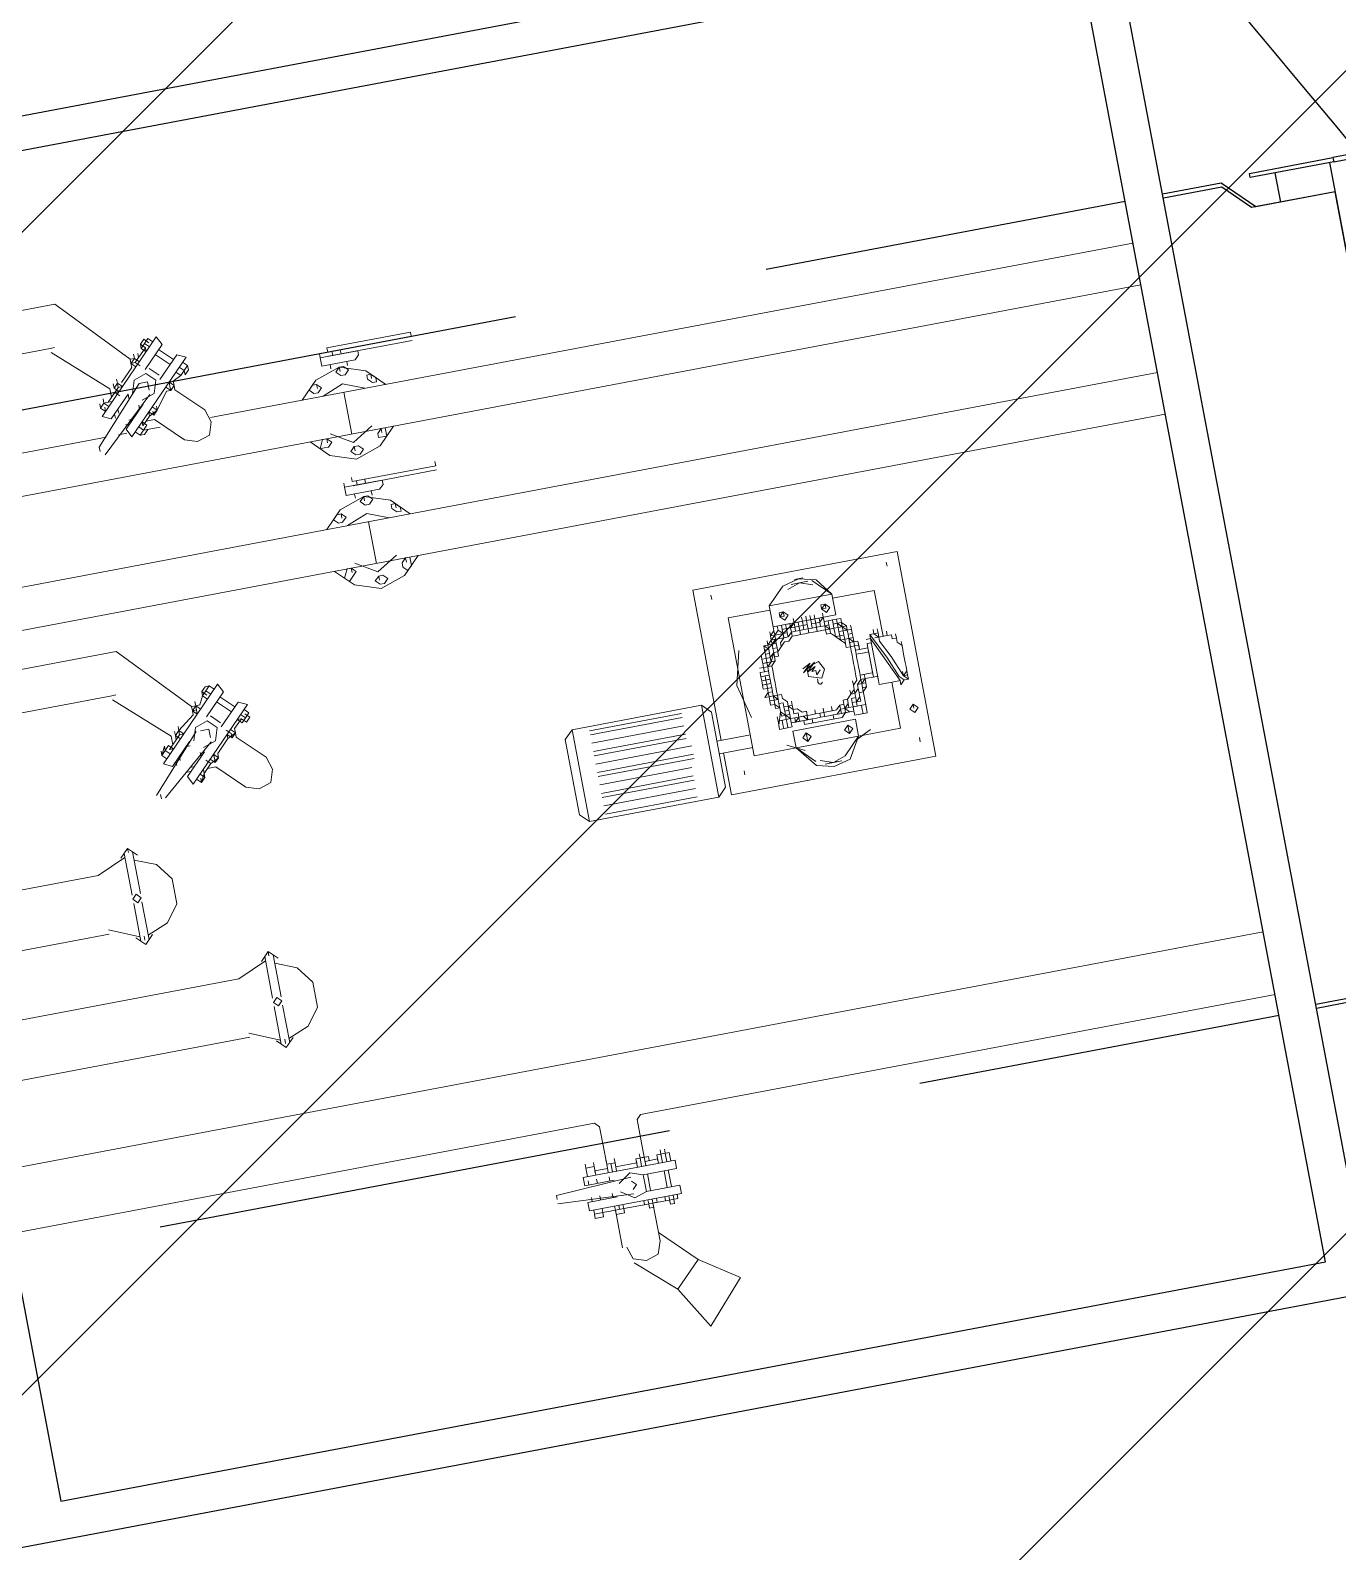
# Model space of a CAD drawing. Extents: x 407440 to 411585, y 6041728 to 6045069.
# Drawn here: x 408257.59 to 408275.25, y 6044265.94 to 6044286.49 of the extents above; entities that cross this region are included whole.
import ezdxf

# ---------------------------------------------------------------- set-up
doc = ezdxf.new("R2010")
doc.units = 0
doc.header["$LTSCALE"] = 5
doc.linetypes.add('foc-TIELINE', pattern=[1.875, 1.25, -0.625])
doc.layers.add('C-WS-T', color=13, linetype='Continuous', lineweight=9)
doc.layers.add('P-PROPOSED-EXISTING-H', color=59, linetype='Continuous')
doc.layers.add('T-TIE', color=201, linetype='foc-TIELINE')
doc.styles.add('80CG', font='ARIALN.TTF', dxfattribs={"height": 10})
doc.dimstyles.new('Compass 5 000', dxfattribs={"dimscale": 5, "dimtxt": 9, "dimasz": 2, "dimexe": 0.2, "dimexo": 0.0625, "dimgap": 0.5, "dimtad": 0, "dimtih": 1, "dimtoh": 1, "dimzin": 0, "dimdsep": 46, "dimtxsty": '80CG', "dimcen": 0.1, "dimse1": 1, "dimse2": 1, "dimclrd": 256, "dimclrt": 256, "dimaunit": 1, "dimadec": 4, "dimazin": 0, "dimtfac": 0.06, "dimtofl": 0, "dimtmove": 0, "dimatfit": 1, "dimfxl": 0.2, "dimtolj": 1, "dimtzin": 0, "dimlwd": -1, "dimarcsym": 0})

# ---------------------------------------------------------------- blocks, each defined once
blk = doc.blocks.new('P-RIG-877')
at = {"layer": 'T-TIE', "linetype": 'ByBlock', "lineweight": 25}
for points in [[(-8.7713, -12.5255), (-8.7713, -12.7551), (-8.7598, -12.7551), (-8.7598, -12.5255)], [(-8.7713, -12.9847), (-8.7713, -12.7551), (-8.7598, -12.7551), (-8.7598, -12.9847)], [(-5.8437, -16.8078), (-5.8437, -13.3291), (-9.4486, -13.3291), (-9.4486, -16.8078)]]:
    blk.add_lwpolyline(points, close=True, dxfattribs=at)
for points in [[(-8.7598, -12.7666), (-6.5211, -12.7666)], [(-6.6014, -12.7666), (-8.6794, -12.7666), (-8.6794, -12.9847), (-8.7598, -13.0651), (-8.7598, -13.2258)], [(-8.6794, -12.7666), (-8.6794, -12.9962), (-8.7483, -13.0651), (-8.7483, -13.2258)], [(-6.5325, -13.2258), (-6.5325, -13.0651), (-6.6014, -12.9962), (-6.6014, -12.7666), (-6.6014, -12.9847), (-6.5211, -13.0651), (-6.5211, -13.2258)], [(-8.6794, -12.9158), (-8.7598, -12.9158)], [(-6.8196, -25.5561), (-5.7404, -25.5561), (-5.7404, -13.2258), (-9.5405, -13.2258), (-9.5405, -25.5561), (-8.4613, -25.5561)], [(-8.7598, -14.3165), (-8.7598, -13.3291)], [(-6.5211, -13.3291), (-6.5211, -14.3165)], [(-8.7598, -16.406), (-8.7598, -15.0053)], [(-6.5211, -15.0053), (-6.5211, -16.406)]]:
    blk.add_lwpolyline(points, dxfattribs=at)
at = {"layer": 'T-TIE', "linetype": 'ByBlock', "lineweight": 5}
for points in [[(-8.645, -15.8664), (-8.645, -13.3291)], [(-8.5302, -22.0889), (-8.5302, -13.3291)], [(-8.2891, -22.0545), (-8.2891, -13.3291)], [(-8.1743, -21.9397), (-8.1743, -13.3291)], [(-7.5314, -14.592), (-7.5314, -14.6839)], [(-7.4969, -14.6839), (-7.4969, -14.592)], [(-7.3821, -14.7068), (-7.4051, -14.6839), (-7.6117, -14.6839), (-7.6347, -14.7068)], [(-7.6347, -15.0627), (-7.3821, -15.0627), (-7.3821, -14.7068), (-7.6347, -14.7068), (-7.6347, -15.0627), (-7.6117, -15.0857), (-7.4051, -15.0857), (-7.3821, -15.0627)], [(-7.5314, -15.0168), (-7.5314, -14.7527)], [(-7.5084, -15.0168), (-7.5084, -14.7527)], [(-7.4969, -15.0168), (-7.4969, -14.7527)], [(-7.6232, -15.0168), (-7.6232, -14.7642)], [(-7.6117, -15.0168), (-7.6117, -14.7642)], [(-7.5888, -15.0168), (-7.5888, -14.7642)], [(-7.5658, -15.0168), (-7.5658, -14.7642)], [(-7.5543, -15.0168), (-7.5543, -14.7642)], [(-7.474, -15.0168), (-7.474, -14.7642)], [(-7.451, -15.0168), (-7.451, -14.7642)], [(-7.4395, -15.0168), (-7.4395, -14.7642)], [(-7.4166, -15.0168), (-7.4166, -14.7642)], [(-7.3936, -15.0168), (-7.3936, -14.7642)], [(-6.257, -15.0857), (-6.1652, -14.9938)], [(-6.4637, -15.0283), (-6.4751, -15.0283)], [(-6.4637, -15.0398), (-6.4751, -15.0398)], [(-6.4637, -15.0512), (-6.4407, -15.0512), (-6.4637, -15.0512), (-6.4637, -15.0168)], [(-6.4407, -15.0398), (-6.4637, -15.0398), (-6.4637, -15.0283), (-6.4407, -15.0283)], [(-6.4177, -15.1775), (-6.4177, -15.2579), (-6.4407, -15.2579), (-6.4407, -15.0053), (-6.4177, -15.0053), (-6.4177, -15.0972)], [(-6.3718, -15.0283), (-6.4177, -15.0283)], [(-6.3718, -15.0398), (-6.4177, -15.0398)], [(-6.3718, -15.0972), (-6.3718, -15.0053), (-6.3488, -15.0053), (-6.3488, -15.2579), (-6.3718, -15.2579), (-6.3718, -15.1775)], [(-6.3488, -15.0972), (-6.3374, -15.0972), (-6.3259, -15.0972), (-6.3259, -15.0857), (-6.3374, -15.0857), (-6.3374, -15.0512), (-6.3374, -15.0168), (-6.3488, -15.0168), (-6.3374, -15.0168)], [(-6.3488, -15.0283), (-6.3374, -15.0283), (-6.3259, -15.0283), (-6.3259, -15.0398), (-6.3374, -15.0398), (-6.3488, -15.0398)], [(-6.5785, -15.0742), (-6.567, -15.0857), (-6.4637, -15.0857), (-6.4407, -15.0857)], [(-6.4522, -15.166), (-6.4522, -15.1086), (-6.4637, -15.1086), (-6.4637, -15.0742), (-6.4522, -15.0742)], [(-6.4522, -15.0857), (-6.4522, -15.0512), (-6.4407, -15.0512)], [(-6.3374, -15.0512), (-6.3488, -15.0512)], [(-6.3488, -15.0742), (-6.3374, -15.0742), (-6.3374, -15.1086)], [(-6.1881, -15.166), (-6.0963, -15.0627)], [(-6.4751, -15.0857), (-6.4637, -15.0857), (-6.4637, -15.0972), (-6.4407, -15.0972)], [(-6.4637, -15.0972), (-6.4751, -15.0972)], [(-6.4637, -15.1086), (-6.4407, -15.1086)], [(-6.3833, -15.166), (-6.3603, -15.1316), (-6.3718, -15.0972), (-6.4177, -15.0972), (-6.4292, -15.1316), (-6.4062, -15.166)], [(-6.3718, -15.0857), (-6.4177, -15.0857)], [(-6.3833, -15.1316), (-6.3948, -15.1201), (-6.4062, -15.1316)], [(-6.234, -15.1775), (-6.1996, -15.166), (-6.1881, -15.1316), (-6.1996, -15.0972), (-6.234, -15.0857), (-6.3374, -15.0857), (-6.3488, -15.0857)], [(-6.3488, -15.1086), (-6.3374, -15.1086), (-6.3374, -15.166), (-6.3259, -15.166), (-6.3259, -15.189), (-6.3374, -15.189), (-6.3374, -15.2234), (-6.3488, -15.2234)], [(-6.3948, -15.3383), (-6.4062, -15.3383), (-6.4177, -15.1316)], [(-6.3718, -15.1316), (-6.3833, -15.3383)], [(-6.5785, -15.2005), (-6.567, -15.189), (-6.4637, -15.189), (-6.4637, -15.166), (-6.4407, -15.166)], [(-6.4751, -15.189), (-6.4637, -15.189), (-6.4637, -15.166), (-6.4751, -15.166)], [(-6.4637, -15.1775), (-6.4407, -15.1775)], [(-6.4637, -15.189), (-6.4407, -15.189), (-6.4637, -15.189)], [(-6.4407, -15.2234), (-6.4522, -15.2234), (-6.4522, -15.189)], [(-6.4177, -15.189), (-6.4292, -15.189)], [(-6.3718, -15.189), (-6.3833, -15.189)], [(-6.234, -15.189), (-6.3374, -15.189), (-6.3488, -15.189), (-6.3374, -15.189), (-6.3374, -15.166), (-6.3488, -15.166)], [(-6.3488, -15.1775), (-6.3374, -15.1775)], [(-6.4637, -15.2234), (-6.4751, -15.2234)], [(-6.4637, -15.2464), (-6.4751, -15.2464)], [(-6.4407, -15.2234), (-6.4637, -15.2234), (-6.4407, -15.2234)], [(-6.4637, -15.2464), (-6.4407, -15.2464), (-6.4637, -15.2464)], [(-6.4177, -15.2234), (-6.4292, -15.2234)], [(-6.4177, -15.2464), (-6.4292, -15.2464)], [(-6.3718, -15.2234), (-6.3833, -15.2234)], [(-6.3718, -15.2464), (-6.3833, -15.2464)], [(-6.3374, -15.2234), (-6.3488, -15.2234), (-6.3374, -15.2234)], [(-8.7713, -15.2923), (-8.7713, -15.5219)], [(-8.7483, -15.5219), (-8.7483, -15.2923)], [(-8.4039, -15.2923), (-8.4039, -15.5219)], [(-8.3924, -15.5219), (-8.3924, -15.2923)], [(-8.7483, -15.5449), (-8.7483, -15.4416), (-8.7368, -15.4416), (-8.7254, -15.4531), (-8.7254, -15.5449), (-8.7483, -15.5449), (-8.7598, -15.5449)], [(-8.3924, -15.5449), (-8.3924, -15.4416), (-8.3809, -15.4416), (-8.3695, -15.4531), (-8.3695, -15.5449), (-8.3924, -15.5449), (-8.4039, -15.5449)], [(-8.7254, -15.476), (-8.7139, -15.476)], [(-8.3695, -15.476), (-8.358, -15.476)], [(-8.7254, -15.5219), (-8.7139, -15.5219)], [(-8.3695, -15.5219), (-8.358, -15.5219)], [(-8.7139, -16.0386), (-8.6565, -16.096), (-8.6335, -16.0845), (-8.8172, -15.9008), (-8.8287, -15.9238), (-8.7713, -15.9812)], [(-8.7713, -15.9238), (-8.7828, -15.9353), (-8.7713, -15.9238), (-8.7942, -15.9008), (-8.8057, -15.9123)], [(-8.7942, -15.9008), (-8.7828, -15.9008), (-8.7713, -15.9123), (-8.7828, -15.9123), (-8.7942, -15.9238)], [(-8.668, -16.0386), (-8.668, -16.0156), (-8.5991, -15.9467), (-8.5876, -15.9123), (-8.5991, -15.8778), (-8.6335, -15.8664), (-8.668, -15.8778), (-8.7368, -15.9467), (-8.7483, -15.9467), (-8.7598, -15.9467), (-8.7713, -15.9238), (-8.7828, -15.9353)], [(-7.7151, -16.0501), (-7.7151, -16.0271), (-7.6462, -15.9582), (-7.6347, -15.9238), (-7.6462, -15.8893), (-7.6806, -15.8778), (-7.7151, -15.8893), (-7.7839, -15.9582), (-7.7954, -15.9582), (-7.8069, -15.9697)], [(-6.9573, -15.9697), (-6.9803, -15.9123), (-7.0262, -15.8778), (-7.0951, -15.8778), (-7.141, -15.9123), (-7.164, -15.9697)], [(-8.8516, -15.9697), (-8.8172, -15.9353)], [(-7.761, -16.0501), (-7.7036, -16.1075), (-7.6806, -16.096), (-7.8643, -15.9123), (-7.8758, -15.9353), (-7.8184, -15.9927)], [(-7.8184, -15.9353), (-7.8299, -15.9467), (-7.8184, -15.9353), (-7.8413, -15.9123), (-7.8528, -15.9238)], [(-7.8299, -15.9353), (-7.8184, -15.9238), (-7.8299, -15.9123), (-7.8413, -15.9238)], [(-7.8299, -15.9238), (-7.8413, -15.9353)], [(-7.7839, -15.9812), (-7.7954, -15.9582), (-7.8069, -15.9582), (-7.8299, -15.9353), (-7.8299, -15.9467)], [(-8.8057, -16.0156), (-8.8631, -15.9582), (-8.8861, -15.9697)], [(-8.8746, -15.9812), (-8.8861, -15.9927), (-8.8746, -15.9812)], [(-8.8746, -15.9812), (-8.8861, -15.9927), (-8.8746, -16.0041), (-8.8631, -15.9927)], [(-8.8402, -15.9812), (-8.8057, -15.9467)], [(-8.8057, -16.0041), (-8.7828, -15.9812)], [(-8.7598, -15.9467), (-8.7598, -15.9467)], [(-8.7368, -15.9582), (-8.7483, -15.9582), (-8.7598, -15.9582), (-8.7483, -15.9467), (-8.7368, -15.9582), (-8.7483, -15.9467), (-8.7598, -15.9467)], [(-8.7024, -16.0041), (-8.6909, -16.0041), (-8.6794, -16.0156), (-8.6909, -16.0271), (-8.6794, -16.0271), (-8.6909, -16.0041), (-8.7024, -16.0156), (-8.6909, -16.0041), (-8.7368, -15.9697), (-8.7368, -15.9582), (-8.7483, -15.9697)], [(-7.8528, -16.0271), (-7.9102, -15.9697), (-7.9332, -15.9812)], [(-7.8987, -15.9812), (-7.8643, -15.9467)], [(-7.8873, -15.9927), (-7.8528, -15.9582)], [(-7.8069, -15.9582), (-7.8069, -15.9582)], [(-7.7839, -15.9697), (-7.7954, -15.9582), (-7.8069, -15.9582)], [(-7.8069, -15.9812), (-7.7954, -15.9697), (-7.7839, -15.9697), (-7.7954, -15.9812), (-7.7839, -15.9812), (-7.7495, -16.0156), (-7.738, -16.0156), (-7.7265, -16.0271), (-7.738, -16.0386)], [(-7.1755, -15.9582), (-7.1984, -15.9812), (-7.1755, -16.0041)], [(-7.1869, -15.9812), (-7.1984, -15.9812)], [(-7.0721, -15.9697), (-7.1869, -15.9697)], [(-7.0492, -15.9697), (-6.9458, -15.9697)], [(-6.9573, -16.0041), (-6.9344, -15.9812), (-6.9573, -15.9582)], [(-6.9458, -15.9812), (-6.9573, -15.9812)], [(-9.0239, -16.2223), (-8.8402, -16.0501), (-8.8402, -16.0386), (-8.8287, -16.0271)], [(-8.8631, -16.0041), (-8.8746, -16.0156), (-8.8861, -16.0041), (-8.8746, -15.9927)], [(-8.8746, -16.0041), (-8.8631, -16.0156), (-8.8516, -16.0041), (-8.8631, -16.0156), (-8.8746, -16.0156)], [(-8.8516, -16.0041), (-8.8631, -16.0041), (-8.8402, -16.0271), (-8.8287, -16.0386), (-8.8172, -16.0271)], [(-8.8402, -16.0271), (-8.8516, -16.0271)], [(-8.8402, -16.0271), (-8.8402, -16.0271)], [(-8.7254, -16.0386), (-8.7368, -16.0041), (-8.7713, -15.9927), (-8.7942, -16.0156), (-8.7828, -16.0501), (-8.7483, -16.0615)], [(-8.6105, -16.1763), (-8.622, -16.1763), (-8.7713, -16.0386), (-8.7713, -16.0156), (-8.7483, -16.0156)], [(-8.5991, -16.1649), (-8.7368, -16.0156)], [(-8.6794, -16.0156), (-8.6909, -16.0156)], [(-8.6565, -16.0615), (-8.645, -16.0501), (-8.645, -16.0386), (-8.6335, -16.0501), (-8.6335, -16.0615), (-8.6565, -16.0386), (-8.668, -16.0501), (-8.6565, -16.0501), (-8.6794, -16.0271)], [(-8.645, -16.0501), (-8.645, -16.0041)], [(-7.9217, -15.9927), (-7.9332, -16.0041), (-7.9217, -15.9927)], [(-7.9217, -15.9927), (-7.9332, -16.0041)], [(-7.9102, -16.0156), (-7.9217, -16.0271), (-7.9332, -16.0156), (-7.9332, -16.0041), (-7.9217, -16.0156), (-7.9102, -16.0041)], [(-7.9217, -16.0156), (-7.9102, -16.0271), (-7.8987, -16.0156), (-7.9102, -16.0271), (-7.8873, -16.0386), (-7.8873, -16.0501), (-7.8987, -16.0501)], [(-7.9217, -16.0271), (-7.9102, -16.0271), (-7.8987, -16.0156)], [(-7.8528, -16.0156), (-7.8299, -15.9927)], [(-7.7725, -16.0501), (-7.7839, -16.0156), (-7.8184, -16.0041), (-7.8413, -16.0271), (-7.8299, -16.0615), (-7.7954, -16.073)], [(-7.7954, -16.0271), (-7.8184, -16.0271), (-7.8184, -16.0501)], [(-7.6576, -16.1763), (-7.7839, -16.0271)], [(-7.7265, -16.0271), (-7.738, -16.0271), (-7.7495, -16.0271), (-7.738, -16.0156), (-7.7265, -16.0386), (-7.738, -16.0501)], [(-7.1869, -15.9927), (-7.0721, -15.9927)], [(-7.1755, -15.9927), (-7.141, -16.073)], [(-6.9458, -15.9927), (-7.0492, -15.9927)], [(-6.9918, -16.073), (-6.9573, -15.9927)], [(-8.8516, -16.0386), (-8.8402, -16.0386), (-8.8287, -16.0501), (-8.8172, -16.0501), (-8.7828, -16.0845)], [(-8.8287, -16.0501), (-8.8402, -16.0501)], [(-8.8287, -16.0386), (-8.8287, -16.0501), (-8.8172, -16.0386)], [(-8.7139, -16.0501), (-8.7024, -16.0501)], [(-8.6335, -16.0615), (-8.645, -16.073), (-8.6335, -16.0615)], [(-8.071, -16.2338), (-7.8873, -16.0615), (-7.8873, -16.0501), (-7.8758, -16.0615), (-7.8873, -16.0615)], [(-7.8873, -16.0386), (-7.8873, -16.0386)], [(-7.8758, -16.0386), (-7.8873, -16.0501), (-7.8643, -16.0501), (-7.8758, -16.0615), (-7.8758, -16.0501)], [(-7.8758, -16.0615), (-7.8643, -16.0615), (-7.8299, -16.1075), (-7.8184, -16.1189), (-7.8299, -16.1189)], [(-7.8184, -16.0615), (-7.6691, -16.1993)], [(-7.761, -16.0615), (-7.7495, -16.0615)], [(-7.7036, -16.073), (-7.6921, -16.0615), (-7.6806, -16.073), (-7.7036, -16.0615), (-7.7151, -16.0615), (-7.7036, -16.0615), (-7.7265, -16.0386)], [(-7.6921, -16.0615), (-7.7036, -16.0615)], [(-8.7598, -16.096), (-8.7713, -16.1075), (-8.7828, -16.096), (-8.7942, -16.096)], [(-8.7713, -16.1075), (-8.7828, -16.1075)], [(-8.7483, -16.096), (-8.7598, -16.1075), (-8.7713, -16.096)], [(-8.7598, -16.1075), (-8.7368, -16.1304), (-8.7368, -16.1189), (-8.7368, -16.1304), (-8.7368, -16.1419), (-8.7254, -16.1304)], [(-8.7024, -16.1534), (-8.6909, -16.1304), (-8.7483, -16.073), (-8.7368, -16.073)], [(-8.7139, -16.1075), (-8.7024, -16.1075)], [(-8.6794, -16.0845), (-8.6794, -16.073)], [(-8.668, -16.096), (-8.668, -16.0845)], [(-8.645, -16.1189), (-8.645, -16.096)], [(-7.8299, -16.1075), (-7.8413, -16.1075)], [(-7.8069, -16.1075), (-7.8184, -16.1189), (-7.8069, -16.1189), (-7.8184, -16.1075)], [(-7.7495, -16.1649), (-7.738, -16.1419), (-7.7954, -16.0845)], [(-7.7839, -16.096), (-7.7839, -16.0845)], [(-7.7265, -16.096), (-7.7265, -16.0845)], [(-7.7151, -16.1075), (-7.7151, -16.096)], [(-7.6806, -16.073), (-7.6921, -16.0845), (-7.6806, -16.073)], [(-7.6806, -16.073), (-7.6921, -16.073)], [(-8.7483, -16.1189), (-8.7713, -16.1189), (-8.8976, -16.2567)], [(-8.7483, -16.1419), (-8.7368, -16.1419), (-8.7254, -16.1534), (-8.7368, -16.1534)], [(-8.7368, -16.1419), (-8.7254, -16.1534), (-8.7139, -16.1419), (-8.7254, -16.1419)], [(-8.7024, -16.1189), (-8.6909, -16.1189)], [(-7.7954, -16.1304), (-7.8184, -16.1304), (-7.9447, -16.2682)], [(-7.8069, -16.1189), (-7.7839, -16.1419), (-7.7839, -16.1304), (-7.7954, -16.1419), (-7.7839, -16.1534), (-7.7725, -16.1419)], [(-7.761, -16.1189), (-7.7495, -16.1189)], [(-7.7495, -16.1304), (-7.738, -16.1304)], [(-8.645, -17.4392), (-8.645, -16.1534)], [(-7.7725, -16.1649), (-7.761, -16.1534), (-7.7725, -16.1649), (-7.7839, -16.1534), (-7.7954, -16.1534), (-7.7725, -16.1649), (-7.7839, -16.1649)], [(-7.6576, -16.1878), (-7.6691, -16.1878)], [(-7.3017, -16.2912), (-7.3247, -16.2338), (-7.3706, -16.1993), (-7.4395, -16.1993), (-7.4854, -16.2338), (-7.5084, -16.2912)], [(-8.909, -16.2452), (-8.909, -16.2567)], [(-7.9561, -16.2567), (-7.9561, -16.2682)], [(-7.5199, -16.2797), (-7.5428, -16.3026), (-7.5199, -16.3256)], [(-7.5314, -16.3026), (-7.5428, -16.3026)], [(-7.4166, -16.2912), (-7.5314, -16.2912)], [(-7.5314, -16.3141), (-7.4166, -16.3141)], [(-7.5199, -16.3141), (-7.4854, -16.3945)], [(-7.3936, -16.2912), (-7.2903, -16.2912)], [(-7.2903, -16.3141), (-7.3936, -16.3141)], [(-7.3362, -16.3945), (-7.3017, -16.3141)], [(-7.3017, -16.3256), (-7.2788, -16.3026), (-7.3017, -16.2797)], [(-7.2903, -16.3026), (-7.3017, -16.3026)]]:
    blk.add_lwpolyline(points, dxfattribs=at)
at = {"layer": 'T-TIE', "linetype": 'ByBlock', "lineweight": 18}
for points in [[(-6.7507, -21.9282), (-6.7507, -13.3291)], [(-6.5785, -15.0742), (-6.5785, -13.3291)], [(-7.4969, -14.6724), (-7.3821, -14.6724), (-7.3821, -14.1098), (-7.9447, -14.1098), (-7.9447, -14.6724), (-7.5314, -14.6724)], [(-7.9102, -14.1443), (-7.9217, -14.1443)], [(-7.6232, -14.1557), (-7.6117, -14.1557), (-7.6117, -14.1443), (-7.6117, -14.1557), (-7.6002, -14.1443), (-7.6117, -14.1443), (-7.6117, -14.1557), (-7.6691, -14.1787), (-7.7151, -14.2017), (-7.7265, -14.2017), (-7.7265, -14.1787), (-7.7265, -14.1672), (-7.7151, -14.1672), (-7.7151, -14.1557)], [(-7.7265, -14.1557), (-7.7151, -14.1557), (-7.7036, -14.1557)], [(-7.6232, -14.2361), (-7.6232, -14.2246), (-7.6117, -14.2246), (-7.7265, -14.2246), (-7.6002, -14.1672), (-7.6002, -14.1787), (-7.6002, -14.2246), (-7.6117, -14.2246), (-7.6002, -14.2246)], [(-7.6921, -14.1443), (-7.7036, -14.1443)], [(-7.6921, -14.1443), (-7.7036, -14.1557), (-7.6921, -14.1443)], [(-7.6691, -14.1443), (-7.6921, -14.1443), (-7.6691, -14.1443)], [(-7.6462, -14.1443), (-7.6691, -14.1443), (-7.6806, -14.1443)], [(-7.6347, -14.1443), (-7.6462, -14.1443), (-7.6347, -14.1443), (-7.6232, -14.1443), (-7.6117, -14.1443), (-7.6002, -14.1443), (-7.6117, -14.1557), (-7.6232, -14.1443)], [(-7.6002, -14.1443), (-7.6002, -14.1557), (-7.6117, -14.1672), (-7.6002, -14.1557), (-7.5888, -14.1672), (-7.6002, -14.1672)], [(-7.6117, -14.1557), (-7.6002, -14.1443), (-7.6117, -14.1557)], [(-7.428, -14.1443), (-7.4395, -14.1443)], [(-7.6002, -14.1902), (-7.474, -14.1902), (-7.474, -14.305), (-7.474, -14.4772), (-7.474, -14.592), (-7.8528, -14.592), (-7.8528, -14.4772)], [(-7.7265, -14.1902), (-7.8528, -14.1902), (-7.8528, -14.305)], [(-7.738, -14.2246), (-7.7151, -14.2131), (-7.738, -14.2246), (-7.7265, -14.2246), (-7.738, -14.2246), (-7.738, -14.2131), (-7.7265, -14.2017), (-7.738, -14.2131), (-7.738, -14.2017), (-7.7265, -14.2017), (-7.738, -14.2131), (-7.7495, -14.2131)], [(-7.7265, -14.2131), (-7.7265, -14.2017), (-7.738, -14.2017), (-7.7495, -14.2017), (-7.738, -14.2017), (-7.738, -14.2131)], [(-7.7265, -14.1787), (-7.738, -14.1787)], [(-7.7151, -14.2131), (-7.6691, -14.1902), (-7.7151, -14.2131)], [(-7.7036, -14.282), (-7.7151, -14.282), (-7.738, -14.282), (-7.7265, -14.282), (-7.7265, -14.2591), (-7.7265, -14.2705), (-7.738, -14.2705), (-7.7265, -14.2705), (-7.738, -14.282), (-7.738, -14.2935), (-7.738, -14.282), (-7.738, -14.2935), (-7.7265, -14.2935), (-7.7151, -14.2935), (-7.7265, -14.2935), (-7.738, -14.305), (-7.7495, -14.305), (-7.761, -14.305)], [(-7.7265, -14.2361), (-7.7265, -14.2246), (-7.7265, -14.2361)], [(-7.7265, -14.2705), (-7.7265, -14.2591)], [(-7.6806, -14.2361), (-7.6691, -14.2361), (-7.6921, -14.2361), (-7.6921, -14.2476), (-7.6921, -14.2705), (-7.7036, -14.2705), (-7.6921, -14.2705), (-7.7036, -14.2705), (-7.7151, -14.2705), (-7.7036, -14.2705), (-7.7036, -14.2591), (-7.7036, -14.2361), (-7.7151, -14.2361), (-7.7151, -14.2246)], [(-7.7151, -14.2705), (-7.7151, -14.2591), (-7.7151, -14.2705), (-7.7151, -14.2591)], [(-7.5888, -14.2705), (-7.6002, -14.2705), (-7.6002, -14.2591), (-7.6117, -14.2591), (-7.6232, -14.2591), (-7.6232, -14.2361), (-7.6806, -14.2361), (-7.7036, -14.2361)], [(-7.6806, -14.2705), (-7.6691, -14.2705), (-7.6806, -14.2705), (-7.6921, -14.2705), (-7.6921, -14.2591)], [(-7.6691, -14.2361), (-7.6462, -14.2361), (-7.6347, -14.2361), (-7.6347, -14.2476), (-7.6347, -14.2705), (-7.6347, -14.2591), (-7.6232, -14.2591), (-7.6117, -14.2591), (-7.6002, -14.2591), (-7.6002, -14.2705), (-7.6117, -14.2705), (-7.6232, -14.2591)], [(-7.6117, -14.2591), (-7.6232, -14.2591), (-7.6232, -14.2705), (-7.6347, -14.2705), (-7.6232, -14.2705)], [(-7.6117, -14.2246), (-7.6232, -14.2246)], [(-7.6002, -14.2591), (-7.6117, -14.2591), (-7.6002, -14.2591), (-7.5888, -14.2705), (-7.6002, -14.2705), (-7.5773, -14.2705), (-7.5428, -14.2705), (-7.5314, -14.2705), (-7.5314, -14.305)], [(-7.6117, -14.2591), (-7.6117, -14.2705), (-7.6117, -14.2591)], [(-7.7495, -14.305), (-7.761, -14.305), (-7.7725, -14.305), (-7.7839, -14.305), (-7.7954, -14.305), (-7.7839, -14.305), (-7.7725, -14.305), (-7.7839, -14.305), (-7.7954, -14.305), (-7.7954, -14.2935), (-7.7839, -14.2935), (-7.7725, -14.2935), (-7.7725, -14.282), (-7.7839, -14.2935), (-7.7839, -14.305), (-7.7839, -14.2935), (-7.7954, -14.2935), (-7.7839, -14.2935), (-7.7954, -14.2935)], [(-7.7725, -14.305), (-7.7725, -14.2935), (-7.7839, -14.305), (-7.7725, -14.305), (-7.7839, -14.305), (-7.7954, -14.305)], [(-7.7839, -14.2935), (-7.7839, -14.305), (-7.7839, -14.2935)], [(-7.738, -14.305), (-7.738, -14.2935), (-7.7495, -14.2935), (-7.761, -14.2935), (-7.761, -14.282), (-7.7725, -14.282), (-7.761, -14.282), (-7.7725, -14.2935), (-7.761, -14.2935), (-7.7495, -14.2935), (-7.761, -14.2935), (-7.7725, -14.2935), (-7.761, -14.2935), (-7.761, -14.282), (-7.7495, -14.282), (-7.738, -14.282), (-7.738, -14.2705), (-7.738, -14.282), (-7.738, -14.2705)], [(-7.7725, -14.2705), (-7.761, -14.2705), (-7.761, -14.282), (-7.7725, -14.282), (-7.761, -14.282), (-7.7495, -14.282), (-7.7495, -14.2705), (-7.761, -14.2705), (-7.7495, -14.2705), (-7.738, -14.2705), (-7.7495, -14.2705)], [(-7.7495, -14.282), (-7.761, -14.282), (-7.7495, -14.282)], [(-7.761, -14.2935), (-7.761, -14.305), (-7.761, -14.2935)], [(-7.7495, -14.305), (-7.7495, -14.2935), (-7.7495, -14.305)], [(-7.7151, -14.2705), (-7.7265, -14.2705)], [(-7.7265, -14.2705), (-7.7265, -14.282)], [(-7.7151, -14.282), (-7.7265, -14.282)], [(-7.7151, -14.2705), (-7.7151, -14.282), (-7.7151, -14.2705)], [(-7.7151, -14.282), (-7.7151, -14.2935), (-7.7151, -14.282)], [(-7.6806, -14.282), (-7.6691, -14.282), (-7.6806, -14.282), (-7.6921, -14.282), (-7.7036, -14.282), (-7.6921, -14.282)], [(-7.6576, -14.2705), (-7.6691, -14.2705)], [(-7.6576, -14.282), (-7.6691, -14.282)], [(-7.6347, -14.282), (-7.6232, -14.282), (-7.6347, -14.282), (-7.6462, -14.282), (-7.6576, -14.282), (-7.6462, -14.282)], [(-7.5314, -14.3624), (-7.5428, -14.3624), (-7.5428, -14.3739), (-7.5428, -14.3624), (-7.5428, -14.3394), (-7.5428, -14.3509), (-7.5543, -14.3394), (-7.5658, -14.3394), (-7.5658, -14.328), (-7.5773, -14.328), (-7.5773, -14.3165), (-7.5658, -14.3165), (-7.5773, -14.3165), (-7.5888, -14.305), (-7.6002, -14.305), (-7.5888, -14.305), (-7.6002, -14.2935), (-7.6117, -14.2935), (-7.6232, -14.282)], [(-7.6117, -14.2935), (-7.6232, -14.2935)], [(-7.5888, -14.282), (-7.6002, -14.282), (-7.6117, -14.282), (-7.6002, -14.282), (-7.5888, -14.2935), (-7.6002, -14.2935), (-7.5888, -14.2935)], [(-7.6002, -14.282), (-7.6117, -14.282)], [(-7.5888, -14.2705), (-7.5888, -14.282), (-7.5888, -14.2705)], [(-7.5428, -14.305), (-7.5428, -14.3165), (-7.5428, -14.305), (-7.5543, -14.305), (-7.5428, -14.305), (-7.5543, -14.305), (-7.5658, -14.305), (-7.5773, -14.305), (-7.5773, -14.2935), (-7.5773, -14.305), (-7.5658, -14.305), (-7.5543, -14.305), (-7.5658, -14.305), (-7.5658, -14.2935), (-7.5543, -14.2935), (-7.5543, -14.305), (-7.5658, -14.305), (-7.5658, -14.2935), (-7.5773, -14.2935), (-7.5888, -14.2935), (-7.5888, -14.305), (-7.5773, -14.3165)], [(-7.5658, -14.282), (-7.5773, -14.282), (-7.5658, -14.2935), (-7.5773, -14.2935)], [(-7.5658, -14.2935), (-7.5543, -14.2935)], [(-7.5543, -14.305), (-7.5543, -14.2705), (-7.5428, -14.2705)], [(-7.4625, -14.3165), (-7.4854, -14.2705)], [(-7.9102, -14.4313), (-7.9217, -14.3854), (-7.9102, -14.3394), (-7.8643, -14.305), (-7.8643, -14.4772), (-7.8069, -14.4772), (-7.8069, -14.305), (-7.8643, -14.305), (-7.9102, -14.3509)], [(-7.8069, -14.3394), (-7.8184, -14.3394)], [(-7.7954, -14.3624), (-7.8069, -14.3624), (-7.7839, -14.3624), (-7.7954, -14.3624), (-7.7954, -14.3509), (-7.7839, -14.3509), (-7.7839, -14.3394), (-7.7725, -14.3394), (-7.7839, -14.3394), (-7.7725, -14.328), (-7.7725, -14.3394), (-7.761, -14.3394), (-7.761, -14.328), (-7.7495, -14.3165), (-7.761, -14.3165), (-7.7495, -14.3165)], [(-7.7725, -14.3854), (-7.7725, -14.3739), (-7.7725, -14.3624), (-7.7839, -14.3624), (-7.7954, -14.3624), (-7.8069, -14.3624), (-7.7839, -14.3624), (-7.7954, -14.3624), (-7.7954, -14.3739), (-7.8069, -14.3739), (-7.7954, -14.3739), (-7.7839, -14.3739), (-7.7954, -14.3739), (-7.7954, -14.3624), (-7.7954, -14.3509), (-7.8069, -14.3394), (-7.7954, -14.3394), (-7.8069, -14.3394), (-7.7954, -14.3394), (-7.7954, -14.328), (-7.7839, -14.328), (-7.7839, -14.3394), (-7.7954, -14.3394)], [(-7.761, -14.328), (-7.7725, -14.328), (-7.7839, -14.328), (-7.7954, -14.328)], [(-7.7839, -14.3394), (-7.7954, -14.3394), (-7.7839, -14.3394)], [(-7.7839, -14.3165), (-7.7839, -14.305), (-7.7839, -14.3165)], [(-7.7839, -14.328), (-7.7725, -14.328), (-7.7839, -14.328)], [(-7.7725, -14.328), (-7.7839, -14.328)], [(-7.7839, -14.3394), (-7.7839, -14.3509)], [(-7.7725, -14.3394), (-7.7725, -14.3509), (-7.7725, -14.3624)], [(-7.5543, -14.328), (-7.5658, -14.3165), (-7.5543, -14.3165), (-7.5543, -14.328), (-7.5428, -14.3165), (-7.5428, -14.3394), (-7.5428, -14.328), (-7.5314, -14.3394), (-7.5314, -14.4428), (-7.5428, -14.4428), (-7.5428, -14.4542), (-7.5543, -14.4542), (-7.5428, -14.4657), (-7.5428, -14.4313)], [(-7.5428, -14.3509), (-7.5428, -14.3394), (-7.5543, -14.3394), (-7.5543, -14.328), (-7.5658, -14.328)], [(-7.5543, -14.3624), (-7.5543, -14.3509), (-7.5658, -14.3394)], [(-7.5543, -14.3394), (-7.5543, -14.328), (-7.5428, -14.328), (-7.5428, -14.3165)], [(-7.5428, -14.305), (-7.5314, -14.305), (-7.5428, -14.305)], [(-7.474, -14.4772), (-7.5199, -14.4772), (-7.5199, -14.305), (-7.474, -14.305)], [(-7.428, -14.4198), (-7.4166, -14.3854), (-7.428, -14.3509), (-7.474, -14.305), (-7.4166, -14.3394), (-7.4051, -14.3854), (-7.4166, -14.4313), (-7.474, -14.4772), (-7.428, -14.4313)], [(-7.9217, -14.3968), (-7.9217, -14.3739)], [(-7.8987, -14.3509), (-7.9102, -14.3854), (-7.8987, -14.4198)], [(-7.9102, -14.3624), (-7.9102, -14.4083), (-7.9102, -14.3624)], [(-7.8069, -14.3624), (-7.8184, -14.3624), (-7.8069, -14.3624), (-7.8069, -14.3739), (-7.8184, -14.3739), (-7.8069, -14.3739), (-7.8184, -14.3739)], [(-7.7725, -14.4083), (-7.7839, -14.4083), (-7.7954, -14.4083), (-7.7954, -14.3968), (-7.7954, -14.3854), (-7.8069, -14.3854), (-7.8069, -14.3739), (-7.8069, -14.3854), (-7.8184, -14.3854), (-7.8069, -14.3854), (-7.8184, -14.3854)], [(-7.8069, -14.3509), (-7.7954, -14.3509), (-7.7839, -14.3509), (-7.7954, -14.3509), (-7.8069, -14.3509), (-7.7954, -14.3509), (-7.7839, -14.3509), (-7.7839, -14.3624), (-7.7839, -14.3739), (-7.7839, -14.3854), (-7.7725, -14.3854), (-7.7725, -14.3968), (-7.7725, -14.4083), (-7.7725, -14.4198), (-7.7725, -14.4313), (-7.7839, -14.4313), (-7.7954, -14.4313), (-7.8069, -14.4313), (-7.7954, -14.4313), (-7.8069, -14.4313), (-7.7954, -14.4313), (-7.7954, -14.4198), (-7.8069, -14.4198), (-7.7954, -14.4313)], [(-7.8069, -14.3739), (-7.7954, -14.3739), (-7.8069, -14.3739)], [(-7.6691, -14.3739), (-7.6576, -14.3854), (-7.6691, -14.3854), (-7.6576, -14.3854), (-7.6691, -14.3854), (-7.6576, -14.3854)], [(-7.5543, -14.4083), (-7.5543, -14.3968), (-7.5543, -14.3854), (-7.5543, -14.3739), (-7.5543, -14.3624), (-7.5658, -14.3624)], [(-7.5428, -14.3854), (-7.5428, -14.3739), (-7.5428, -14.3854), (-7.5543, -14.3854), (-7.5658, -14.3854)], [(-7.5428, -14.3624), (-7.5428, -14.3509), (-7.5428, -14.3624)], [(-7.4166, -14.4083), (-7.4166, -14.3624), (-7.4166, -14.4083)], [(-7.4166, -14.3739), (-7.4166, -14.3968)], [(-7.8184, -14.3968), (-7.8069, -14.3968), (-7.8184, -14.3968), (-7.8069, -14.3968), (-7.7954, -14.3968), (-7.7839, -14.3968), (-7.7839, -14.4083), (-7.7839, -14.3968)], [(-7.8069, -14.4198), (-7.8184, -14.4198)], [(-7.7839, -14.4198), (-7.7839, -14.4083), (-7.7839, -14.4198), (-7.7954, -14.4198), (-7.7839, -14.4198), (-7.7954, -14.4198), (-7.8069, -14.4198), (-7.7839, -14.4198), (-7.8069, -14.4198), (-7.8069, -14.4083), (-7.7954, -14.4083), (-7.7954, -14.3968), (-7.8069, -14.3968), (-7.7954, -14.3968), (-7.7839, -14.3968), (-7.7839, -14.3854), (-7.7954, -14.3854), (-7.8069, -14.3854)], [(-7.8069, -14.3854), (-7.8069, -14.3968), (-7.8069, -14.3854)], [(-7.7954, -14.3968), (-7.8069, -14.3968), (-7.7954, -14.3968)], [(-7.8069, -14.4083), (-7.8069, -14.3968)], [(-7.7954, -14.4083), (-7.7954, -14.4198), (-7.7954, -14.4083)], [(-7.6806, -14.4198), (-7.6921, -14.3968), (-7.6691, -14.4198), (-7.6921, -14.3968), (-7.6691, -14.4198), (-7.6921, -14.3854), (-7.6691, -14.4198)], [(-7.6691, -14.4083), (-7.6921, -14.3854), (-7.6691, -14.4083), (-7.6806, -14.3854), (-7.6691, -14.4083), (-7.6806, -14.3854), (-7.6691, -14.3968), (-7.6806, -14.3854)], [(-7.6691, -14.3968), (-7.6691, -14.3854), (-7.6691, -14.3968), (-7.6691, -14.3854)], [(-7.6002, -14.4657), (-7.5888, -14.4657), (-7.5773, -14.4657), (-7.5773, -14.4542), (-7.5658, -14.4428), (-7.5658, -14.4313), (-7.5543, -14.4313), (-7.5543, -14.4198), (-7.5543, -14.4083), (-7.5658, -14.4083)], [(-7.5658, -14.5116), (-7.5543, -14.5116), (-7.5543, -14.4772), (-7.5543, -14.4657), (-7.5543, -14.4542), (-7.5543, -14.4428), (-7.5428, -14.4313), (-7.5428, -14.4198), (-7.5428, -14.4313), (-7.5543, -14.4313), (-7.5543, -14.4428), (-7.5543, -14.4542), (-7.5658, -14.4542), (-7.5658, -14.4657), (-7.5773, -14.4657)], [(-7.5543, -14.3968), (-7.5428, -14.3968), (-7.5543, -14.3968), (-7.5543, -14.3854), (-7.5428, -14.3854), (-7.5428, -14.3968), (-7.5428, -14.4083), (-7.5428, -14.3968)], [(-7.5428, -14.4657), (-7.5543, -14.4657), (-7.5428, -14.4657), (-7.5428, -14.4772), (-7.5314, -14.4772), (-7.5428, -14.4772), (-7.5428, -14.4542), (-7.5428, -14.4428), (-7.5428, -14.4198), (-7.5314, -14.4198)], [(-7.5428, -14.3854), (-7.5428, -14.3968), (-7.5428, -14.3854)], [(-7.5428, -14.4083), (-7.5428, -14.4198), (-7.5428, -14.4083)], [(-7.8643, -14.4772), (-7.9102, -14.4313), (-7.8643, -14.4772)], [(-7.7954, -14.4542), (-7.8069, -14.4542), (-7.7954, -14.4542), (-7.7954, -14.4428), (-7.8069, -14.4428), (-7.7954, -14.4428), (-7.7954, -14.4313), (-7.7839, -14.4313), (-7.7725, -14.4428), (-7.7839, -14.4428), (-7.7954, -14.4428), (-7.8069, -14.4428), (-7.8069, -14.4313)], [(-7.7725, -14.4887), (-7.7725, -14.4772), (-7.761, -14.4887), (-7.761, -14.4772), (-7.7725, -14.4772), (-7.7839, -14.4772), (-7.7839, -14.4887), (-7.7839, -14.4772), (-7.7839, -14.4887), (-7.7725, -14.4887), (-7.7839, -14.4772), (-7.7839, -14.4887), (-7.7839, -14.4772), (-7.7954, -14.4772), (-7.7839, -14.4887), (-7.7839, -14.4772), (-7.7839, -14.4657), (-7.7839, -14.4542), (-7.7725, -14.4542), (-7.761, -14.4657), (-7.7495, -14.4657), (-7.761, -14.4542), (-7.761, -14.4428), (-7.7725, -14.4313)], [(-7.7954, -14.4313), (-7.7839, -14.4313), (-7.7954, -14.4313)], [(-7.7954, -14.4657), (-7.7839, -14.4542), (-7.7954, -14.4542), (-7.7725, -14.4542), (-7.7839, -14.4542), (-7.7839, -14.4428), (-7.7725, -14.4428), (-7.7725, -14.4542), (-7.7839, -14.4542), (-7.7725, -14.4542), (-7.7725, -14.4428)], [(-7.7954, -14.4428), (-7.7839, -14.4428), (-7.7954, -14.4428)], [(-7.7839, -14.4657), (-7.7839, -14.4772), (-7.7725, -14.4772), (-7.7725, -14.4657), (-7.7725, -14.4542), (-7.7839, -14.4542), (-7.7725, -14.4542), (-7.7839, -14.4542), (-7.7725, -14.4542)], [(-7.4854, -14.5002), (-7.4625, -14.4542)], [(-7.8069, -14.4657), (-7.7954, -14.4657), (-7.7839, -14.4772), (-7.7954, -14.4772), (-7.8069, -14.4772)], [(-7.7839, -14.4887), (-7.7954, -14.4887)], [(-7.7725, -14.4772), (-7.7725, -14.4657)], [(-7.7495, -14.5116), (-7.738, -14.5116), (-7.738, -14.5002), (-7.738, -14.5116), (-7.738, -14.5002), (-7.7265, -14.5002), (-7.738, -14.5002), (-7.7495, -14.5002), (-7.761, -14.5002), (-7.761, -14.5116), (-7.7495, -14.5116), (-7.738, -14.5116), (-7.7495, -14.5116), (-7.7495, -14.5002), (-7.761, -14.5002), (-7.7725, -14.4887), (-7.761, -14.5002), (-7.761, -14.4887), (-7.7495, -14.4887), (-7.761, -14.4887), (-7.7725, -14.4887), (-7.761, -14.4887), (-7.761, -14.5002), (-7.7725, -14.5002)], [(-7.738, -14.4772), (-7.7495, -14.4772), (-7.761, -14.4772), (-7.7495, -14.4772), (-7.7495, -14.4887), (-7.761, -14.4887), (-7.7495, -14.4887), (-7.761, -14.4887), (-7.761, -14.4772), (-7.7495, -14.4772), (-7.738, -14.4772), (-7.7265, -14.4772), (-7.7265, -14.4887), (-7.7151, -14.4887), (-7.738, -14.4887), (-7.7265, -14.5002), (-7.7265, -14.5116), (-7.7151, -14.5116), (-7.7036, -14.5116), (-7.7036, -14.5231), (-7.7151, -14.5231), (-7.7036, -14.5231), (-7.7151, -14.5231), (-7.7036, -14.5231), (-7.7151, -14.5231), (-7.7036, -14.5231)], [(-7.738, -14.4887), (-7.738, -14.4772), (-7.7495, -14.4772), (-7.7495, -14.4887), (-7.738, -14.4887), (-7.7151, -14.5002), (-7.7265, -14.5002), (-7.738, -14.5002), (-7.7495, -14.5002), (-7.761, -14.5002), (-7.7495, -14.5002), (-7.738, -14.5002), (-7.7495, -14.5002), (-7.761, -14.5002)], [(-7.7495, -14.4772), (-7.761, -14.4772)], [(-7.7495, -14.5002), (-7.761, -14.5002), (-7.7495, -14.5002)], [(-7.7495, -14.5002), (-7.761, -14.5116)], [(-7.738, -14.4772), (-7.7495, -14.4657), (-7.738, -14.4772)], [(-7.7265, -14.5002), (-7.738, -14.5002), (-7.7265, -14.5002)], [(-7.7151, -14.5116), (-7.7151, -14.5231), (-7.7151, -14.5002), (-7.7265, -14.5002), (-7.7151, -14.5002), (-7.7151, -14.4887), (-7.7036, -14.5002), (-7.7036, -14.5116), (-7.7151, -14.5116), (-7.7036, -14.5116), (-7.7151, -14.5002), (-7.7265, -14.5002)], [(-7.7265, -14.5002), (-7.7265, -14.5116), (-7.7265, -14.5002)], [(-7.6806, -14.5002), (-7.6691, -14.5002), (-7.6921, -14.5002), (-7.7036, -14.5002), (-7.6921, -14.5002)], [(-7.6806, -14.5231), (-7.6806, -14.5116), (-7.6691, -14.5116), (-7.6806, -14.5116), (-7.6691, -14.5116), (-7.6576, -14.5116), (-7.6462, -14.5116), (-7.6347, -14.5116), (-7.6462, -14.5116), (-7.6462, -14.5231), (-7.6347, -14.5231), (-7.6347, -14.5116), (-7.6462, -14.5116), (-7.6347, -14.5116), (-7.6232, -14.5116), (-7.6117, -14.5116), (-7.6002, -14.5116), (-7.5888, -14.5116), (-7.6002, -14.5116), (-7.5888, -14.5116), (-7.5888, -14.5002), (-7.5773, -14.5002), (-7.5888, -14.5002), (-7.6002, -14.5116), (-7.6117, -14.5116), (-7.6117, -14.5231), (-7.6002, -14.5231), (-7.6117, -14.5231), (-7.6232, -14.5231), (-7.6232, -14.5346), (-7.6347, -14.5231), (-7.6462, -14.5231), (-7.6347, -14.5231), (-7.6232, -14.5231), (-7.6347, -14.5231), (-7.6462, -14.5231), (-7.6462, -14.5346), (-7.6462, -14.5231), (-7.6462, -14.5346), (-7.6462, -14.5231), (-7.6576, -14.5231)], [(-7.6691, -14.5002), (-7.6576, -14.5002)], [(-7.6232, -14.5002), (-7.6347, -14.5002), (-7.6462, -14.5002), (-7.6576, -14.5002), (-7.6462, -14.5002)], [(-7.5543, -14.5116), (-7.5428, -14.5116), (-7.5773, -14.5002), (-7.5888, -14.5002), (-7.5888, -14.5116), (-7.6002, -14.5116), (-7.5888, -14.5116), (-7.6002, -14.5116), (-7.6117, -14.5116), (-7.6117, -14.5002), (-7.6232, -14.5116), (-7.6347, -14.5116), (-7.6232, -14.5116)], [(-7.6232, -14.4887), (-7.6117, -14.4887), (-7.6002, -14.4772), (-7.5888, -14.4772), (-7.6002, -14.4772)], [(-7.6117, -14.5231), (-7.6117, -14.5002), (-7.6232, -14.5002), (-7.6232, -14.4887), (-7.6117, -14.4887)], [(-7.6232, -14.5116), (-7.6232, -14.5002), (-7.6232, -14.5116)], [(-7.5658, -14.4887), (-7.5543, -14.4772), (-7.5658, -14.4772), (-7.5773, -14.4772), (-7.5658, -14.4772), (-7.5773, -14.4772), (-7.5773, -14.4887), (-7.5888, -14.4887), (-7.6002, -14.4887), (-7.6002, -14.5002), (-7.6117, -14.5002), (-7.6002, -14.5002), (-7.5888, -14.5002), (-7.6002, -14.5002)], [(-7.6002, -14.4887), (-7.5888, -14.4887)], [(-7.5888, -14.4772), (-7.5888, -14.4657)], [(-7.5888, -14.4657), (-7.5773, -14.4657), (-7.5888, -14.4772)], [(-7.5888, -14.5002), (-7.5888, -14.5116), (-7.5888, -14.5002)], [(-7.5658, -14.4887), (-7.5773, -14.4887)], [(-7.5428, -14.4772), (-7.5543, -14.4772), (-7.5658, -14.4772), (-7.5658, -14.4887), (-7.5658, -14.4772), (-7.5543, -14.4772), (-7.5543, -14.4887), (-7.5428, -14.4887), (-7.5314, -14.4887)], [(-7.5543, -14.4887), (-7.5658, -14.4887)], [(-7.5543, -14.4657), (-7.5543, -14.4772)], [(-7.5543, -14.5002), (-7.5428, -14.5002), (-7.5314, -14.5002)], [(-7.5314, -14.4772), (-7.5314, -14.5116), (-7.5428, -14.5116)], [(-7.7265, -14.5231), (-7.7151, -14.5231), (-7.7265, -14.5231), (-7.738, -14.5231)], [(-7.7265, -14.5231), (-7.7265, -14.5116), (-7.7265, -14.5231)], [(-7.7151, -14.5231), (-7.7265, -14.5231), (-7.7151, -14.5231)], [(-7.6921, -14.5116), (-7.7036, -14.5116), (-7.6921, -14.5116), (-7.6806, -14.5116), (-7.6921, -14.5116), (-7.6921, -14.5231), (-7.7036, -14.5231), (-7.6921, -14.5231), (-7.7036, -14.5231), (-7.7036, -14.5116), (-7.6921, -14.5116), (-7.6806, -14.5116), (-7.6691, -14.5116), (-7.6691, -14.5231), (-7.6806, -14.5231)], [(-7.7036, -14.5116), (-7.6921, -14.5116)], [(-7.7036, -14.5116), (-7.6921, -14.5116)], [(-7.7036, -14.5231), (-7.7036, -14.5116), (-7.7036, -14.5231)], [(-7.6921, -14.5346), (-7.6921, -14.5231)], [(-7.6806, -14.5116), (-7.6806, -14.5231), (-7.6806, -14.5116)], [(-7.6806, -14.5231), (-7.6806, -14.5346), (-7.6806, -14.5231)], [(-7.6462, -14.5346), (-7.6576, -14.5346), (-7.6576, -14.5231), (-7.6462, -14.5231), (-7.6462, -14.5116), (-7.6576, -14.5116), (-7.6576, -14.5346), (-7.6576, -14.5231), (-7.6691, -14.5231), (-7.6576, -14.5231), (-7.6462, -14.5231), (-7.6347, -14.5231), (-7.6232, -14.5231), (-7.6117, -14.5231), (-7.6232, -14.5231), (-7.6232, -14.5116), (-7.6117, -14.5116), (-7.6002, -14.5116), (-7.5888, -14.5116)], [(-7.6576, -14.5116), (-7.6462, -14.5116), (-7.6576, -14.5116), (-7.6691, -14.5116)], [(-7.6576, -14.5231), (-7.6576, -14.5116), (-7.6691, -14.5116)], [(-7.6691, -14.5346), (-7.6691, -14.5116)], [(-7.6691, -14.5231), (-7.6691, -14.5346)], [(-7.6462, -14.5116), (-7.6462, -14.5231), (-7.6462, -14.5116)], [(-7.6232, -14.5231), (-7.6347, -14.5231)], [(-7.6232, -14.5116), (-7.6232, -14.5231), (-7.6232, -14.5116)], [(-7.6002, -14.5231), (-7.6002, -14.5116), (-7.6002, -14.5231)], [(-7.761, -14.5805), (-7.6691, -14.6035), (-7.5773, -14.5805)], [(-7.9102, -14.6265), (-7.9217, -14.6265)], [(-7.428, -14.6265), (-7.4395, -14.6265)], [(-6.5785, -17.7951), (-6.5785, -15.2005)], [(-8.7598, -15.2923), (-8.7713, -15.2923)], [(-8.4039, -15.2923), (-8.4154, -15.2923)], [(-8.645, -15.3842), (-8.6909, -15.4301), (-8.7139, -15.499), (-8.6909, -15.5679), (-8.645, -15.6138)], [(-8.5302, -15.6138), (-8.4843, -15.5679), (-8.4613, -15.499), (-8.4843, -15.4301), (-8.5302, -15.3842)], [(-8.2891, -15.3842), (-8.335, -15.4301), (-8.358, -15.499), (-8.335, -15.5679), (-8.2891, -15.6138)], [(-8.1743, -15.6138), (-8.1284, -15.5679), (-8.1054, -15.499), (-8.1284, -15.4301), (-8.1743, -15.3842)], [(-8.668, -15.4186), (-8.6794, -15.4186)], [(-8.645, -15.4416), (-8.668, -15.499), (-8.645, -15.5564)], [(-8.5417, -15.5564), (-8.5072, -15.499), (-8.5417, -15.4416)], [(-8.5187, -15.4186), (-8.5302, -15.4186)], [(-8.312, -15.4186), (-8.3235, -15.4186)], [(-8.2891, -15.4416), (-8.312, -15.499), (-8.2891, -15.5564)], [(-8.1858, -15.5564), (-8.1513, -15.499), (-8.1858, -15.4416)], [(-8.1628, -15.4186), (-8.1743, -15.4186)], [(-8.7483, -15.4875), (-8.7598, -15.4875)], [(-8.3924, -15.4875), (-8.4039, -15.4875)], [(-8.7598, -15.5219), (-8.7713, -15.5219)], [(-8.7483, -15.5105), (-8.7598, -15.5105)], [(-8.7024, -15.499), (-8.7139, -15.499)], [(-8.645, -15.499), (-8.5302, -15.499)], [(-8.4843, -15.499), (-8.4957, -15.499)], [(-8.4039, -15.5219), (-8.4154, -15.5219)], [(-8.3924, -15.5105), (-8.4039, -15.5105)], [(-8.3465, -15.499), (-8.358, -15.499)], [(-8.2891, -15.499), (-8.1743, -15.499)], [(-8.1284, -15.499), (-8.1398, -15.499)], [(-8.668, -15.5679), (-8.6794, -15.5679)], [(-8.5187, -15.5679), (-8.5302, -15.5679)], [(-8.312, -15.5679), (-8.3235, -15.5679)], [(-8.1628, -15.5679), (-8.1743, -15.5679)], [(-8.8861, -15.9697), (-8.7024, -16.1534)], [(-7.9332, -15.9812), (-7.7495, -16.1649)], [(-7.141, -16.073), (-7.141, -19.5861), (-6.7507, -20.1257)], [(-6.9803, -16.073), (-6.9803, -19.5402), (-6.7507, -19.8502)], [(-9.0239, -22.8352), (-9.0239, -16.2223)], [(-8.9435, -22.5252), (-8.1398, -22.5252), (-8.1398, -21.8708), (-8.071, -21.733), (-8.071, -16.2338)], [(-8.909, -17.6574), (-8.909, -16.2567)], [(-7.9561, -17.6803), (-7.9561, -16.2682)], [(-6.7507, -20.9179), (-7.4854, -19.9076), (-7.4854, -16.3945)], [(-7.3247, -16.3945), (-7.3247, -19.8617), (-6.7507, -20.6309)]]:
    blk.add_lwpolyline(points, dxfattribs=at)
for points in [[(-7.5199, -14.1328), (-7.5314, -14.1443), (-7.5199, -14.1557), (-7.5084, -14.1443)], [(-7.6117, -14.1672), (-7.6691, -14.1902)], [(-7.5314, -14.1443), (-7.5199, -14.1443)], [(-7.7151, -14.2591), (-7.7036, -14.2591), (-7.7265, -14.2591)], [(-7.7265, -14.282), (-7.7151, -14.282), (-7.7265, -14.282), (-7.738, -14.282)], [(-7.6576, -14.2705), (-7.6462, -14.2705), (-7.6347, -14.2705), (-7.6462, -14.2705)], [(-7.6232, -14.2705), (-7.6117, -14.282), (-7.6117, -14.2705), (-7.6232, -14.2705), (-7.6117, -14.2705)], [(-7.6002, -14.2705), (-7.6117, -14.2705)], [(-7.5888, -14.282), (-7.5773, -14.282)], [(-7.5658, -14.2935), (-7.5658, -14.282), (-7.5658, -14.2935), (-7.5543, -14.2935)], [(-7.5543, -14.282), (-7.5428, -14.282), (-7.5314, -14.282), (-7.5428, -14.282)], [(-7.8299, -14.3165), (-7.8413, -14.328), (-7.8299, -14.3394), (-7.8184, -14.328)], [(-7.8299, -14.328), (-7.8413, -14.328), (-7.8413, -14.3394), (-7.8299, -14.3394)], [(-7.7725, -14.3165), (-7.7954, -14.3165), (-7.7839, -14.3165), (-7.7954, -14.3165), (-7.7954, -14.328), (-7.7954, -14.3165), (-7.7954, -14.305), (-7.7839, -14.305), (-7.7725, -14.305), (-7.7725, -14.3165), (-7.7839, -14.3165), (-7.7725, -14.3165), (-7.7725, -14.328)], [(-7.7954, -14.3165), (-7.7839, -14.3165)], [(-7.7725, -14.3165), (-7.761, -14.3165)], [(-7.738, -14.305), (-7.7495, -14.3165), (-7.7495, -14.305)], [(-7.5543, -14.3165), (-7.5543, -14.305)], [(-7.4969, -14.3165), (-7.5084, -14.328), (-7.4969, -14.3394), (-7.4854, -14.328)], [(-7.4969, -14.3394), (-7.4854, -14.328), (-7.5084, -14.328)], [(-7.8184, -14.3624), (-7.8069, -14.3624)], [(-7.6691, -14.3624), (-7.6921, -14.3739), (-7.6806, -14.4083), (-7.6576, -14.4083), (-7.6462, -14.3739)], [(-7.8184, -14.4198), (-7.8069, -14.4198)], [(-7.7839, -14.4313), (-7.7839, -14.4198)], [(-7.8299, -14.4313), (-7.8413, -14.4428), (-7.8299, -14.4542), (-7.8184, -14.4428)], [(-7.8299, -14.4428), (-7.8413, -14.4428), (-7.8413, -14.4542), (-7.8299, -14.4542)], [(-7.7954, -14.4542), (-7.7839, -14.4542)], [(-7.5543, -14.4542), (-7.5658, -14.4542)], [(-7.4969, -14.4313), (-7.5084, -14.4428), (-7.4969, -14.4542), (-7.4854, -14.4428)], [(-7.4969, -14.4542), (-7.4854, -14.4428), (-7.5084, -14.4428)], [(-7.7839, -14.4772), (-7.7725, -14.4772)], [(-7.7839, -14.4772), (-7.7725, -14.4772), (-7.7839, -14.4772), (-7.7725, -14.4772)], [(-7.761, -14.4657), (-7.7495, -14.4657)], [(-7.7495, -14.4887), (-7.738, -14.4887)], [(-7.5888, -14.4772), (-7.6002, -14.4772)], [(-7.5888, -14.4887), (-7.5888, -14.4772), (-7.5773, -14.4772), (-7.5773, -14.4887), (-7.5658, -14.4887), (-7.5658, -14.5002), (-7.5773, -14.5002), (-7.5658, -14.4887), (-7.5773, -14.4887)], [(-7.738, -14.5116), (-7.7265, -14.5116)], [(-7.7151, -14.5231), (-7.7036, -14.5231), (-7.7036, -14.5346), (-7.7036, -14.5231)], [(-7.6806, -14.5231), (-7.6806, -14.5346), (-7.6921, -14.5346), (-7.6806, -14.5346), (-7.6691, -14.5346), (-7.6691, -14.5231)], [(-7.6921, -14.5346), (-7.6806, -14.5346)], [(-7.6691, -14.5346), (-7.6576, -14.5346)], [(-7.6576, -14.5346), (-7.6462, -14.5346)], [(-8.6794, -15.4186), (-8.6794, -15.4301), (-8.668, -15.4301), (-8.6565, -15.4186), (-8.6565, -15.4071), (-8.668, -15.4071)], [(-8.5072, -15.4071), (-8.5302, -15.4071), (-8.5302, -15.4186), (-8.5187, -15.4301), (-8.5072, -15.4301)], [(-8.3235, -15.4186), (-8.3235, -15.4301), (-8.312, -15.4301), (-8.3006, -15.4186), (-8.3006, -15.4071), (-8.312, -15.4071)], [(-8.1513, -15.4071), (-8.1743, -15.4071), (-8.1743, -15.4186), (-8.1628, -15.4301), (-8.1513, -15.4301), (-8.1398, -15.4186)], [(-8.7139, -15.499), (-8.7024, -15.5105), (-8.6909, -15.499), (-8.6909, -15.4875), (-8.7024, -15.476), (-8.7139, -15.4875)], [(-8.4728, -15.4875), (-8.4843, -15.476), (-8.4957, -15.4875), (-8.4957, -15.499), (-8.4843, -15.5105), (-8.4728, -15.499)], [(-8.358, -15.499), (-8.3465, -15.5105), (-8.335, -15.499), (-8.335, -15.4875), (-8.3465, -15.476), (-8.358, -15.4875)], [(-8.1169, -15.4875), (-8.1284, -15.476), (-8.1398, -15.4875), (-8.1398, -15.499), (-8.1284, -15.5105), (-8.1169, -15.499)], [(-8.668, -15.5908), (-8.6565, -15.5794), (-8.6565, -15.5679), (-8.668, -15.5564), (-8.6794, -15.5679), (-8.6794, -15.5794)], [(-8.5072, -15.5794), (-8.5072, -15.5679), (-8.5187, -15.5564), (-8.5302, -15.5679), (-8.5302, -15.5794), (-8.5072, -15.5908)], [(-8.312, -15.5908), (-8.3006, -15.5794), (-8.3006, -15.5679), (-8.312, -15.5564), (-8.3235, -15.5679), (-8.3235, -15.5794)], [(-8.1398, -15.5794), (-8.1513, -15.5679), (-8.1628, -15.5564), (-8.1743, -15.5679), (-8.1743, -15.5794), (-8.1513, -15.5908)]]:
    blk.add_lwpolyline(points, close=True, dxfattribs=at)
at = {"layer": 'T-TIE', "linetype": 'ByBlock', "lineweight": 5}
for points in [[(-6.0963, -14.8905), (-6.1652, -14.9938), (-6.0963, -15.0627), (-5.9815, -14.9938)], [(-6.4407, -15.0168), (-6.4637, -15.0168)], [(-6.3374, -15.0512), (-6.3488, -15.0512)], [(-6.4637, -15.2234), (-6.4637, -15.2464)], [(-6.3374, -15.2464), (-6.3488, -15.2464), (-6.3374, -15.2464), (-6.3374, -15.2234), (-6.3259, -15.2234), (-6.3259, -15.2464)], [(-8.8057, -15.9123), (-8.7942, -15.9008)], [(-7.8528, -15.9238), (-7.8413, -15.9123)], [(-7.0606, -15.9697), (-7.0721, -15.9812), (-7.0606, -15.9927), (-7.0492, -15.9812)], [(-8.7713, -16.0845), (-8.7828, -16.096), (-8.7713, -16.096)], [(-7.8184, -16.096), (-7.8299, -16.1075), (-7.8184, -16.1075)], [(-7.4051, -16.2912), (-7.4166, -16.3026), (-7.4051, -16.3141), (-7.3936, -16.3026)]]:
    blk.add_lwpolyline(points, close=True, dxfattribs=at)
at = {"layer": 'T-TIE', "linetype": 'ByBlock', "lineweight": 18}
blk.add_ellipse((-7.6519, -14.3739), major_axis=(-0.0207, 0.0086), ratio=0.414214, start_param=2.016368, end_param=3.926984, dxfattribs=at)

msp = doc.modelspace()

# ---------------------------------------------------------------- hatches: boundary and pattern name
at = {"layer": 'P-PROPOSED-EXISTING-H'}
h = msp.add_hatch(dxfattribs=at)
h.set_pattern_fill('ANSI31', color=256, scale=3.498392, style=0)
h.set_pattern_definition([(45, (-2243.128, 2713.837), (-7.854113246, 7.854113246), [])])
edge = h.paths.add_edge_path()
edge.add_line((408709.29, 6043818.222), (408241.305, 6043729.713))
edge.add_line((408241.305, 6043729.713), (407794.436, 6043645.198))
edge.add_line((407794.436, 6043645.198), (407673.83, 6044282.895))
edge.add_line((407673.83, 6044282.895), (408123.669, 6044351.83))
edge.add_line((408123.669, 6044351.83), (408654.575, 6044433.189))
edge.add_line((408654.575, 6044433.189), (409028.997, 6044539.866))
edge.add_line((409028.997, 6044539.866), (409149.726, 6043901.52))
edge.add_line((409149.726, 6043901.52), (408898.792, 6043854.062))
edge.add_arc((408782.127, 6043952.01), 152.33, 241.43508, 319.98432, ccw=False)

# ---------------------------------------------------------------- block references
at = {"layer": 'T-TIE', "linetype": 'ByBlock', "xscale": 4.999999999955019, "yscale": 4.999999999955019, "zscale": 4.999999999955019, "rotation": 280.7096999997605}
msp.add_blockref('P-RIG-877', (408346.005, 6044253.532), dxfattribs=at)

# ---------------------------------------------------------------- leaders
at = {"layer": 'C-WS-T', "path_type": 1}
msp.add_leader([(408304.661, 6044249.842), (408268.457, 6044293.337)], dimstyle='Compass 5 000', override={"dimgap": 0.5, "dimtad": 0}, dxfattribs=at)

doc.saveas('drawing.dxf')
